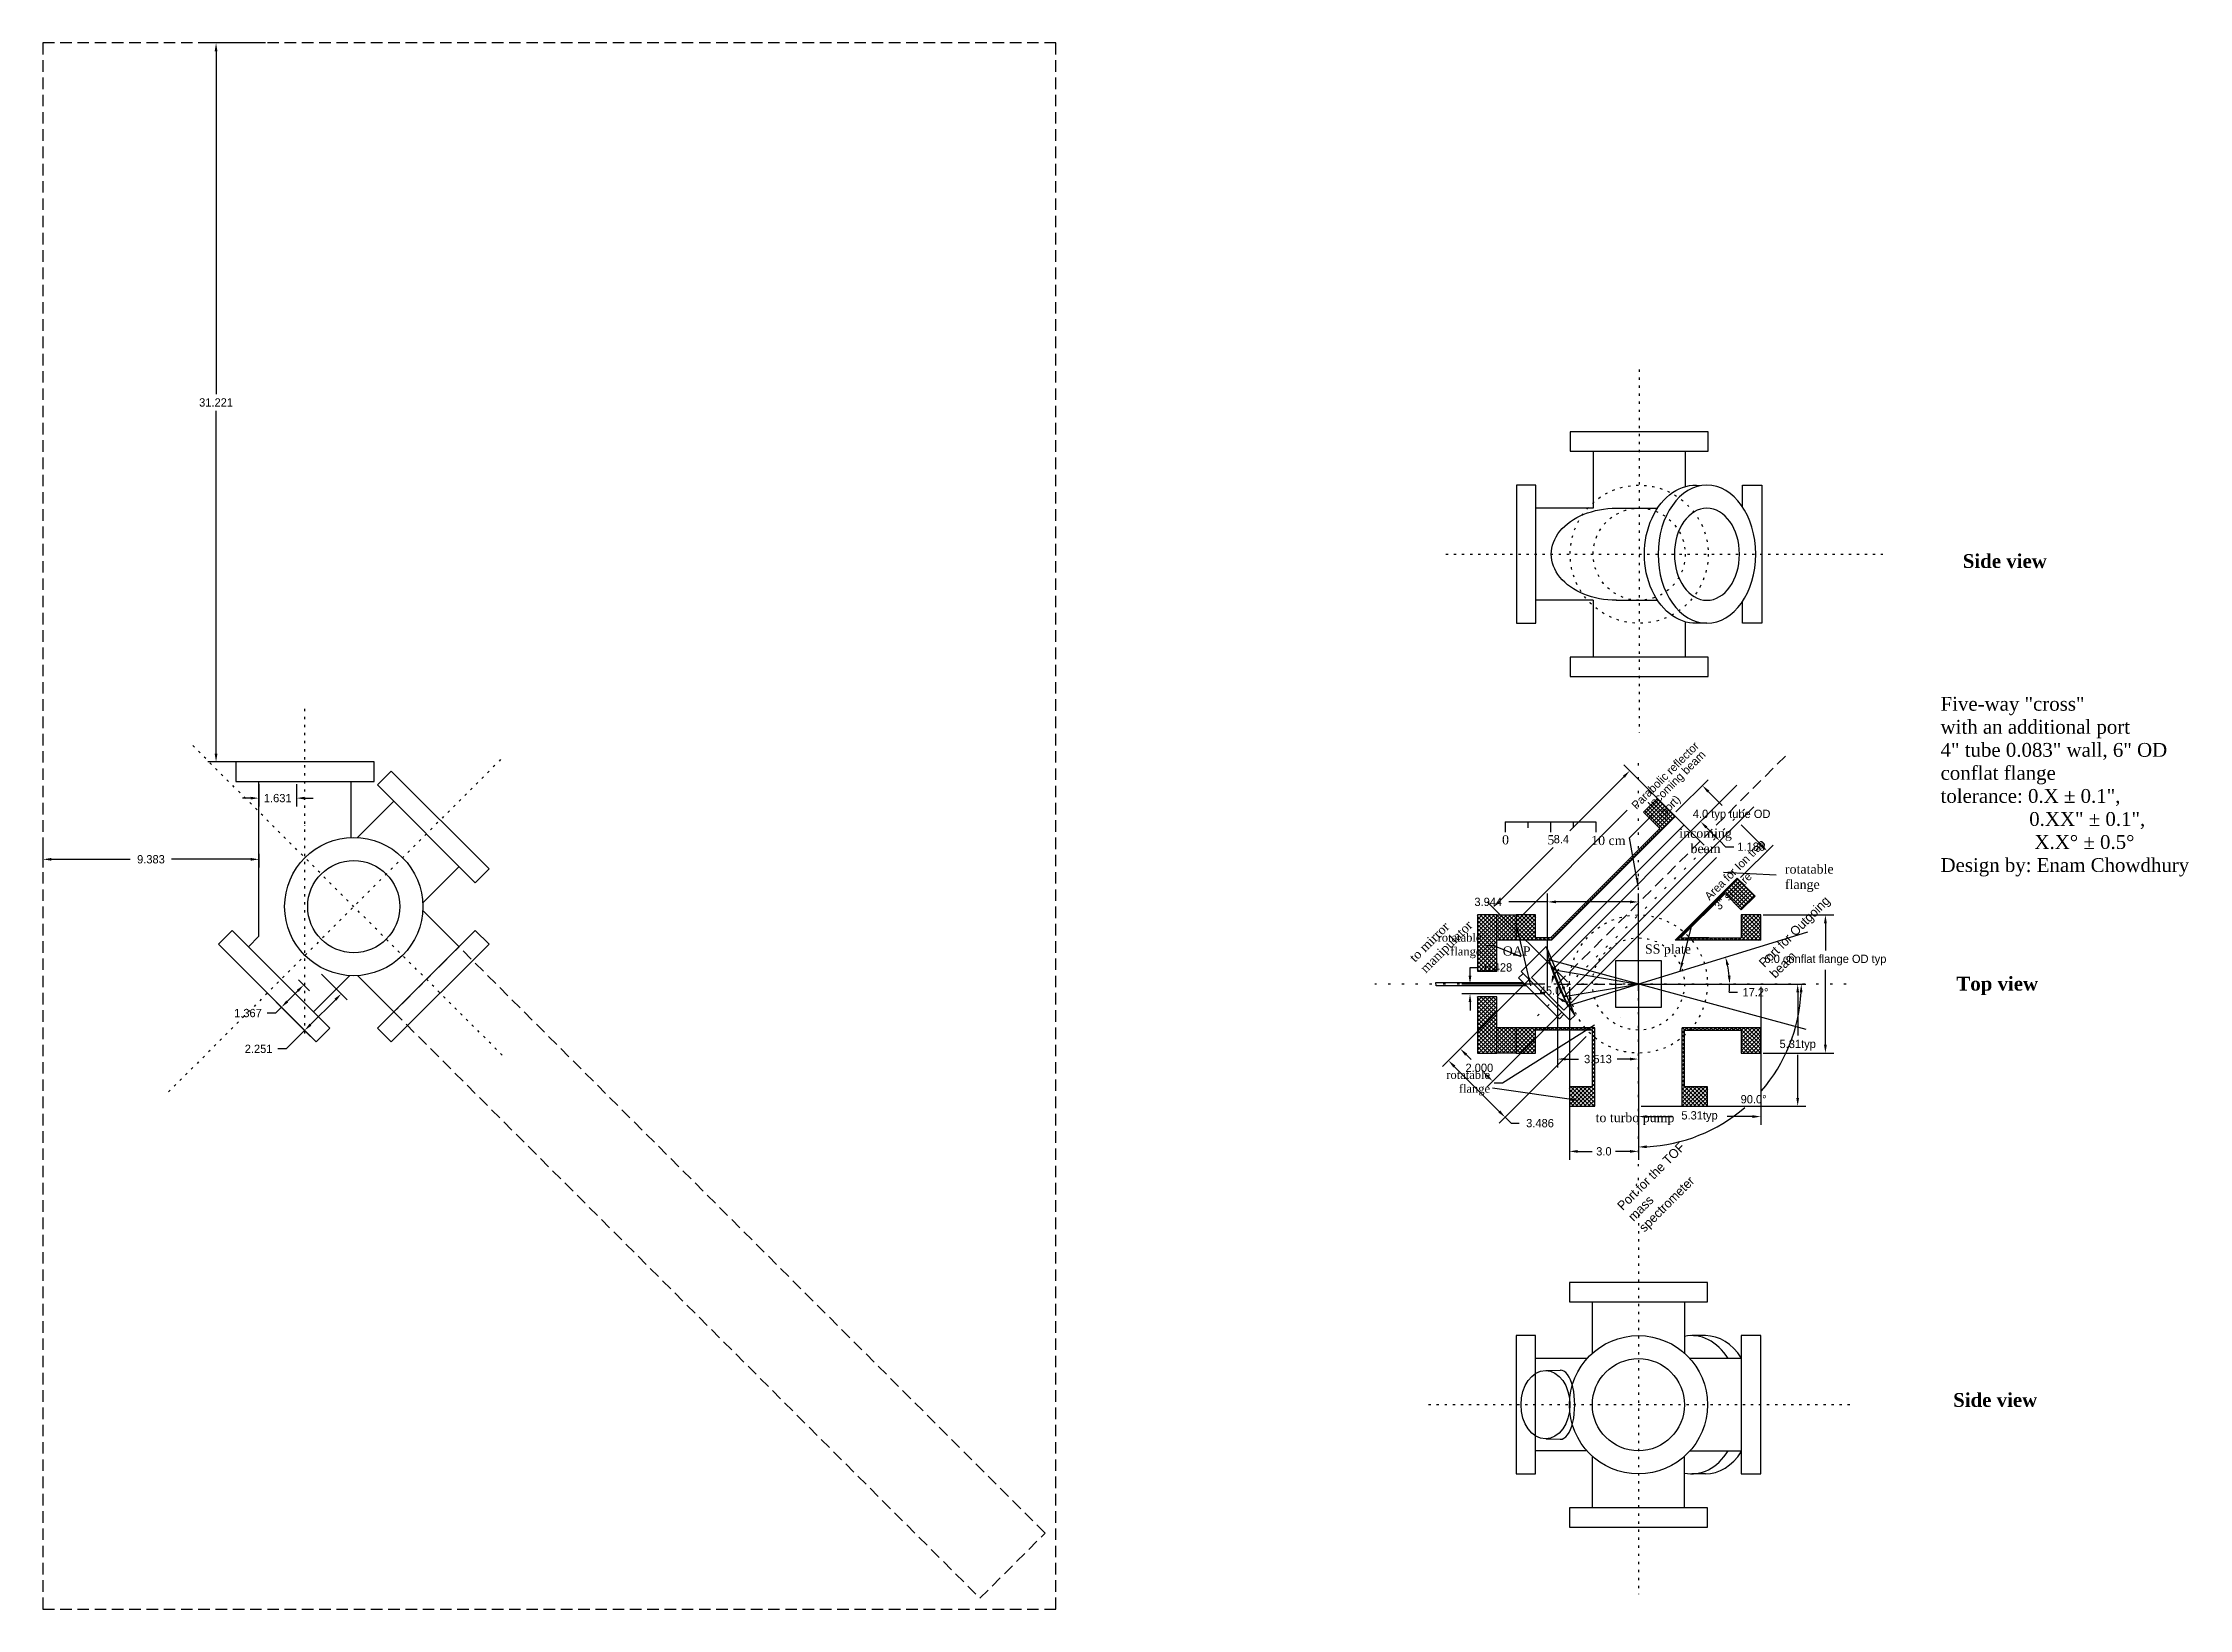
# Model space of a CAD drawing. Extents: x -60 to 33.2, y -11 to 57.
import ezdxf

# ---------------------------------------------------------------- set-up
doc = ezdxf.new("R2010")
doc.units = 0
doc.header["$LTSCALE"] = 2
doc.header["$MEASUREMENT"] = 0
for name, pattern in [('DOT', [0.25, 0, -0.25]), ('DOT2', [0.125, 0, -0.125]), ('HIDDEN', [0.375, 0.25, -0.125])]:
    doc.linetypes.add(name, pattern=pattern)
doc.layers.get('0').update_dxf_attribs({"linetype": 'CONTINUOUS'})
doc.layers.get('DEFPOINTS').update_dxf_attribs({"linetype": 'CONTINUOUS'})
for name, color, linetype in [('3INCH', 92, 'CONTINUOUS'), ('CHAMBER', 5, 'HIDDEN'), ('DIM_CHAMBER', 136, 'CONTINUOUS'), ('DIM_INTERIOR', 6, 'CONTINUOUS'), ('LEGEND', 240, 'CONTINUOUS')]:
    doc.layers.add(name, color=color, linetype=linetype)
doc.dimstyles.new('STANDARD_WS', dxfattribs={"dimscale": 2, "dimtxt": 0.18, "dimasz": 0.18, "dimexe": 0.18, "dimexo": 0.0625, "dimgap": 0.09, "dimtad": 0, "dimtih": 1, "dimtoh": 1, "dimdec": 3, "dimzin": 0, "dimtxsty": 'STANDARD', "dimcen": 0.09, "dimazin": 3, "dimtfac": 1, "dimtdec": 3, "dimtofl": 0, "dimtmove": 0, "dimatfit": 3, "dimtolj": 1, "dimtzin": 0})

# ---------------------------------------------------------------- blocks, each defined once
blk = doc.blocks.new('*D0')
at = {"color": 0, "linetype": 'BYBLOCK'}
for p, q in [((4.564, 16.329), (1.308, 13.074)), ((5.978, 14.915), (2.723, 11.659)), ((1.818, 13.074), (2.033, 12.858)), ((2.723, 12.169), (2.595, 12.296))]:
    blk.add_line(p, q, dxfattribs=at)
for points in [[(1.86, 13.116), (1.775, 13.031), (1.563, 13.328)], [(2.765, 12.211), (2.68, 12.126), (2.977, 11.914)]]:
    blk.add_solid(points, dxfattribs=at)
at = {"layer": 'DEFPOINTS', "color": 0, "linetype": 'BYBLOCK'}
for p in [(4.653, 16.418), (6.067, 15.003), (2.977, 11.914)]:
    blk.add_point(p, dxfattribs=at)
at = {"color": 0, "linetype": 'BYBLOCK', "insert": (2.393, 12.498), "char_height": 0.36, "attachment_point": 5}
blk.add_mtext('\\A1;2.000', dxfattribs=at)
blk = doc.blocks.new('*D1')
at = {"color": 0, "linetype": 'BYBLOCK'}
for p, q in [((4.564, 16.329), (0.796, 12.561)), ((7.029, 13.865), (3.26, 10.096)), ((1.305, 12.561), (3.26, 10.605)), ((3.515, 10.351), (3.769, 10.096)), ((3.769, 10.096), (4.129, 10.096))]:
    blk.add_line(p, q, dxfattribs=at)
for points in [[(1.347, 12.603), (1.262, 12.518), (1.05, 12.815)], [(3.303, 10.648), (3.218, 10.563), (3.515, 10.351)]]:
    blk.add_solid(points, dxfattribs=at)
at = {"layer": 'DEFPOINTS', "color": 0, "linetype": 'BYBLOCK'}
for p in [(4.653, 16.418), (7.117, 13.953), (3.515, 10.351)]:
    blk.add_point(p, dxfattribs=at)
at = {"color": 0, "linetype": 'BYBLOCK', "insert": (5.029, 10.096), "char_height": 0.36, "attachment_point": 5}
blk.add_mtext('\\A1;3.486', dxfattribs=at)
blk = doc.blocks.new('*D2')
at = {"color": 0, "linetype": 'BYBLOCK'}
for p, q in [((5.788, 16.014), (5.788, 12.52)), ((9.301, 16.014), (9.3, 12.52)), ((6.148, 12.88), (6.704, 12.88)), ((8.94, 12.88), (8.384, 12.88))]:
    blk.add_line(p, q, dxfattribs=at)
for points in [[(6.148, 12.94), (6.148, 12.82), (5.788, 12.88)], [(8.94, 12.94), (8.94, 12.82), (9.3, 12.88)]]:
    blk.add_solid(points, dxfattribs=at)
at = {"layer": 'DEFPOINTS', "color": 0, "linetype": 'BYBLOCK'}
for p in [(5.788, 16.139), (9.301, 16.139), (5.788, 12.88)]:
    blk.add_point(p, dxfattribs=at)
at = {"color": 0, "linetype": 'BYBLOCK', "insert": (7.544, 12.88), "char_height": 0.36, "attachment_point": 5}
blk.add_mtext('\\A1;3.513', dxfattribs=at)
blk = doc.blocks.new('*D5')
at = {"color": 0, "linetype": 'BYBLOCK'}
for p, q in [((14.727, 19.139), (17.785, 19.139)), ((17.425, 18.779), (17.425, 17.599)), ((17.425, 13.499), (17.425, 16.759)), ((14.727, 13.139), (17.785, 13.139))]:
    blk.add_line(p, q, dxfattribs=at)
for points in [[(17.365, 18.779), (17.485, 18.779), (17.425, 19.139)], [(17.365, 13.499), (17.485, 13.499), (17.425, 13.139)]]:
    blk.add_solid(points, dxfattribs=at)
at = {"layer": 'DEFPOINTS', "color": 0, "linetype": 'BYBLOCK'}
for p in [(14.602, 19.139), (14.602, 13.139), (17.425, 13.139)]:
    blk.add_point(p, dxfattribs=at)
at = {"color": 0, "linetype": 'BYBLOCK', "insert": (17.425, 17.179), "char_height": 0.36, "attachment_point": 5}
blk.add_mtext('\\A1;6.0 conflat flange OD typ', dxfattribs=at)
blk = doc.blocks.new('*D6')
at = {"color": 0, "linetype": 'BYBLOCK'}
for p, q in [((10.926, 23.608), (12.337, 25.008)), ((12.335, 24.499), (12.935, 23.894)), ((14.645, 22.169), (13.768, 23.054)), ((13.742, 20.767), (15.154, 22.167))]:
    blk.add_line(p, q, dxfattribs=at)
for points in [[(12.378, 24.541), (12.293, 24.456), (12.082, 24.754)], [(14.687, 22.211), (14.602, 22.127), (14.898, 21.914)]]:
    blk.add_solid(points, dxfattribs=at)
at = {"layer": 'DEFPOINTS', "color": 0, "linetype": 'BYBLOCK'}
for p in [(12.082, 24.754), (10.837, 23.52), (13.653, 20.679)]:
    blk.add_point(p, dxfattribs=at)
at = {"color": 0, "linetype": 'BYBLOCK', "insert": (13.351, 23.474), "char_height": 0.36, "attachment_point": 5}
blk.add_mtext('\\A1;4.0 typ tube OD', dxfattribs=at)
blk = doc.blocks.new('*D7')
at = {"color": 0, "linetype": 'BYBLOCK'}
for start, end in [(126.84891, 153.42445), (251.57553, 278.15107)]:
    blk.add_arc((6.309, 16.139), 0.783, start, end, dxfattribs=at)
for points in [[(5.667, 16.475), (5.55, 16.503), (5.526, 16.139)], [(6.03, 15.345), (6.093, 15.447), (5.755, 15.585)]]:
    blk.add_solid(points, dxfattribs=at)
at = {"layer": 'DEFPOINTS', "color": 0, "linetype": 'BYBLOCK'}
for p in [(14.707, 24.537), (-2.14, 16.139), (18.327, 16.139), (5.631, 15.747), (3.911, 13.74)]:
    blk.add_point(p, dxfattribs=at)
at = {"color": 0, "linetype": 'BYBLOCK', "insert": (5.58, 15.852), "char_height": 0.36, "attachment_point": 5}
blk.add_mtext('\\A1;45.0°', dxfattribs=at)
blk = doc.blocks.new('*D8')
at = {"color": 0, "linetype": 'BYBLOCK'}
for p, q in [((6.303, 16.008), (6.303, 8.512)), ((9.303, 16.014), (9.303, 8.512)), ((6.663, 8.872), (7.293, 8.872)), ((8.943, 8.872), (8.313, 8.872))]:
    blk.add_line(p, q, dxfattribs=at)
for points in [[(6.663, 8.932), (6.663, 8.812), (6.303, 8.872)], [(8.943, 8.932), (8.943, 8.812), (9.303, 8.872)]]:
    blk.add_solid(points, dxfattribs=at)
at = {"layer": 'DEFPOINTS', "color": 0, "linetype": 'BYBLOCK'}
for p in [(6.303, 16.133), (9.303, 16.139), (6.303, 8.872)]:
    blk.add_point(p, dxfattribs=at)
at = {"color": 0, "linetype": 'BYBLOCK', "insert": (7.803, 8.872), "char_height": 0.36, "attachment_point": 5}
blk.add_mtext('\\A1;3.0', dxfattribs=at)
blk = doc.blocks.new('*D9')
at = {"color": 0, "linetype": 'BYBLOCK'}
for p, q in [((9.301, 16.014), (9.301, 10.023)), ((14.613, 16.014), (14.613, 10.023)), ((9.661, 10.383), (10.757, 10.383)), ((14.253, 10.383), (13.157, 10.383))]:
    blk.add_line(p, q, dxfattribs=at)
for points in [[(9.661, 10.443), (9.661, 10.323), (9.301, 10.383)], [(14.253, 10.443), (14.253, 10.323), (14.613, 10.383)]]:
    blk.add_solid(points, dxfattribs=at)
at = {"layer": 'DEFPOINTS', "color": 0, "linetype": 'BYBLOCK'}
for p in [(9.301, 16.139), (14.613, 16.139), (14.613, 10.383)]:
    blk.add_point(p, dxfattribs=at)
at = {"color": 0, "linetype": 'BYBLOCK', "insert": (11.957, 10.383), "char_height": 0.36, "attachment_point": 5}
blk.add_mtext('\\A1;5.31typ', dxfattribs=at)
blk = doc.blocks.new('*D10')
at = {"color": 0, "linetype": 'BYBLOCK'}
for p, q in [((9.426, 16.139), (16.581, 16.139)), ((16.221, 15.779), (16.221, 13.904)), ((16.221, 11.189), (16.221, 13.064)), ((9.428, 10.829), (16.581, 10.829))]:
    blk.add_line(p, q, dxfattribs=at)
for points in [[(16.161, 15.779), (16.281, 15.779), (16.221, 16.139)], [(16.161, 11.189), (16.281, 11.189), (16.221, 10.829)]]:
    blk.add_solid(points, dxfattribs=at)
at = {"layer": 'DEFPOINTS', "color": 0, "linetype": 'BYBLOCK'}
for p in [(9.301, 16.139), (9.303, 10.829), (16.221, 10.829)]:
    blk.add_point(p, dxfattribs=at)
at = {"color": 0, "linetype": 'BYBLOCK', "insert": (16.221, 13.484), "char_height": 0.36, "attachment_point": 5}
blk.add_mtext('\\A1;5.31typ', dxfattribs=at)
blk = doc.blocks.new('*D11')
at = {"color": 0, "linetype": 'BYBLOCK'}
for p, q in [((12.157, 22.164), (8.671, 25.65)), ((8.671, 25.141), (6.317, 22.788)), ((3.243, 19.714), (5.597, 22.068)), ((6.221, 16.227), (2.734, 19.714))]:
    blk.add_line(p, q, dxfattribs=at)
for points in [[(8.628, 25.184), (8.713, 25.099), (8.925, 25.396)], [(3.201, 19.757), (3.286, 19.672), (2.989, 19.46)]]:
    blk.add_solid(points, dxfattribs=at)
at = {"layer": 'DEFPOINTS', "color": 0, "linetype": 'BYBLOCK'}
for p in [(12.246, 22.075), (2.989, 19.46), (6.309, 16.139)]:
    blk.add_point(p, dxfattribs=at)
at = {"color": 0, "linetype": 'BYBLOCK', "insert": (5.957, 22.428), "char_height": 0.36, "attachment_point": 5}
blk.add_mtext('\\A1;8.4', dxfattribs=at)
blk = doc.blocks.new('*D12')
at = {"color": 0, "linetype": 'BYBLOCK'}
for p, q in [((11.96, 23.145), (12.258, 23.443)), ((12.258, 22.934), (12.583, 22.609)), ((12.794, 22.311), (13.092, 22.609)), ((12.838, 22.354), (13.092, 22.1)), ((13.092, 22.1), (13.452, 22.1))]:
    blk.add_line(p, q, dxfattribs=at)
for points in [[(12.301, 22.977), (12.216, 22.892), (12.004, 23.189)], [(12.626, 22.651), (12.541, 22.567), (12.838, 22.354)]]:
    blk.add_solid(points, dxfattribs=at)
at = {"layer": 'DEFPOINTS', "color": 0, "linetype": 'BYBLOCK'}
for p in [(11.872, 23.057), (12.706, 22.223), (12.838, 22.354)]:
    blk.add_point(p, dxfattribs=at)
at = {"color": 0, "linetype": 'BYBLOCK', "insert": (14.202, 22.1), "char_height": 0.36, "attachment_point": 5}
blk.add_mtext('\\A1;1.180', dxfattribs=at)
blk = doc.blocks.new('*D13')
at = {"color": 0, "linetype": 'BYBLOCK'}
for p, q in [((5.36, 19.704), (3.681, 19.704)), ((5.36, 15.836), (5.36, 20.064)), ((8.943, 19.704), (5.72, 19.704)), ((9.303, 15.836), (9.303, 20.064))]:
    blk.add_line(p, q, dxfattribs=at)
for points in [[(5.72, 19.764), (5.72, 19.644), (5.36, 19.704)], [(8.943, 19.764), (8.943, 19.644), (9.303, 19.704)]]:
    blk.add_solid(points, dxfattribs=at)
at = {"layer": 'DEFPOINTS', "color": 0, "linetype": 'BYBLOCK'}
for p in [(9.303, 19.704), (5.36, 15.711), (9.303, 15.711)]:
    blk.add_point(p, dxfattribs=at)
at = {"color": 0, "linetype": 'BYBLOCK', "insert": (2.781, 19.704), "char_height": 0.36, "attachment_point": 5}
blk.add_mtext('\\A1;3.944', dxfattribs=at)
blk = doc.blocks.new('*D14')
at = {"color": 0, "linetype": 'BYBLOCK'}
for p, q in [((1.988, 16.499), (1.988, 16.859)), ((1.988, 16.859), (2.348, 16.859)), ((5.235, 16.139), (1.628, 16.139)), ((5.235, 15.711), (1.628, 15.711)), ((1.988, 15.351), (1.988, 14.991))]:
    blk.add_line(p, q, dxfattribs=at)
for points in [[(1.928, 16.499), (2.048, 16.499), (1.988, 16.139)], [(1.928, 15.351), (2.048, 15.351), (1.988, 15.711)]]:
    blk.add_solid(points, dxfattribs=at)
at = {"layer": 'DEFPOINTS', "color": 0, "linetype": 'BYBLOCK'}
for p in [(1.988, 16.139), (5.36, 16.139), (5.36, 15.711)]:
    blk.add_point(p, dxfattribs=at)
at = {"color": 0, "linetype": 'BYBLOCK', "insert": (3.218, 16.859), "char_height": 0.36, "attachment_point": 5}
blk.add_mtext('\\A1;0.428', dxfattribs=at)
blk = doc.blocks.new('*D15')
at = {"color": 0, "linetype": 'BYBLOCK'}
for start, end in [(318.98703, 357.08462), (272.91534, 310.71319)]:
    blk.add_arc((9.303, 16.139), 7.076, start, end, dxfattribs=at)
for points in [[(16.31, 15.78), (16.43, 15.777), (16.379, 16.139)], [(9.664, 9.012), (9.661, 9.132), (9.303, 9.063)]]:
    blk.add_solid(points, dxfattribs=at)
at = {"layer": 'DEFPOINTS', "color": 0, "linetype": 'BYBLOCK'}
for p in [(9.303, 26.165), (-2.14, 16.139), (18.327, 16.139), (12.841, 10.011), (9.303, 7.024)]:
    blk.add_point(p, dxfattribs=at)
at = {"color": 0, "linetype": 'BYBLOCK', "insert": (14.306, 11.135), "char_height": 0.36, "attachment_point": 5}
blk.add_mtext('\\A1;90.0°', dxfattribs=at)
blk = doc.blocks.new('*D16')
at = {"color": 0, "linetype": 'BYBLOCK'}
for p, q in [((-27.7, 13.209), (-26.589, 12.098)), ((-29.291, 11.618), (-28.18, 10.506)), ((-27.098, 12.098), (-28.18, 11.015)), ((-28.435, 10.761), (-29.234, 9.962)), ((-29.234, 9.962), (-29.594, 9.962))]:
    blk.add_line(p, q, dxfattribs=at)
for points in [[(-27.14, 12.14), (-27.055, 12.055), (-26.843, 12.352)], [(-28.222, 11.058), (-28.138, 10.973), (-28.435, 10.761)]]:
    blk.add_solid(points, dxfattribs=at)
at = {"layer": 'DEFPOINTS', "color": 0, "linetype": 'BYBLOCK'}
for p in [(-27.788, 13.298), (-29.38, 11.706), (-28.435, 10.761)]:
    blk.add_point(p, dxfattribs=at)
at = {"color": 0, "linetype": 'BYBLOCK', "insert": (-30.434, 9.962), "char_height": 0.36, "attachment_point": 5}
blk.add_mtext('\\A1;2.251', dxfattribs=at)
blk = doc.blocks.new('*D17')
at = {"color": 0, "linetype": 'BYBLOCK'}
for p, q in [((-30.42, 21.452), (-30.42, 20.488)), ((-28.788, 21.452), (-28.788, 20.488)), ((-30.78, 20.848), (-31.14, 20.848)), ((-28.428, 20.848), (-28.068, 20.848))]:
    blk.add_line(p, q, dxfattribs=at)
for points in [[(-30.78, 20.908), (-30.78, 20.788), (-30.42, 20.848)], [(-28.428, 20.908), (-28.428, 20.788), (-28.788, 20.848)]]:
    blk.add_solid(points, dxfattribs=at)
at = {"layer": 'DEFPOINTS', "color": 0, "linetype": 'BYBLOCK'}
for p in [(-30.42, 21.577), (-28.788, 21.577), (-28.788, 20.848)]:
    blk.add_point(p, dxfattribs=at)
at = {"color": 0, "linetype": 'BYBLOCK', "insert": (-29.604, 20.848), "char_height": 0.36, "attachment_point": 5}
blk.add_mtext('\\A1;1.631', dxfattribs=at)
blk = doc.blocks.new('*D18')
at = {"color": 0, "linetype": 'BYBLOCK'}
for p, q in [((-28.731, 12.481), (-29.188, 12.024)), ((-28.7, 12.959), (-28.222, 12.481)), ((-29.697, 11.515), (-30.057, 11.515)), ((-29.443, 11.769), (-29.697, 11.515)), ((-29.666, 11.993), (-29.188, 11.515))]:
    blk.add_line(p, q, dxfattribs=at)
for points in [[(-28.773, 12.524), (-28.689, 12.439), (-28.476, 12.736)], [(-29.231, 12.066), (-29.146, 11.981), (-29.443, 11.769)]]:
    blk.add_solid(points, dxfattribs=at)
at = {"layer": 'DEFPOINTS', "color": 0, "linetype": 'BYBLOCK'}
for p in [(-28.788, 13.048), (-29.755, 12.081), (-29.443, 11.769)]:
    blk.add_point(p, dxfattribs=at)
at = {"color": 0, "linetype": 'BYBLOCK', "insert": (-30.897, 11.515), "char_height": 0.36, "attachment_point": 5}
blk.add_mtext('\\A1;1.367', dxfattribs=at)
blk = doc.blocks.new('*D19')
at = {"color": 0, "linetype": 'BYBLOCK'}
for p, q in [((-50.336, 57), (-52.839, 57)), ((-52.479, 56.64), (-52.479, 41.749)), ((-52.479, 26.139), (-52.479, 41.029)), ((-48.742, 25.779), (-52.839, 25.779))]:
    blk.add_line(p, q, dxfattribs=at)
for points in [[(-52.539, 56.64), (-52.419, 56.64), (-52.479, 57)], [(-52.539, 26.139), (-52.419, 26.139), (-52.479, 25.779)]]:
    blk.add_solid(points, dxfattribs=at)
at = {"layer": 'DEFPOINTS', "color": 0, "linetype": 'BYBLOCK'}
for p in [(-52.479, 57), (-50.211, 57), (-48.617, 25.779)]:
    blk.add_point(p, dxfattribs=at)
at = {"color": 0, "linetype": 'BYBLOCK', "insert": (-52.479, 41.389), "char_height": 0.36, "attachment_point": 5}
blk.add_mtext('\\A1;31.221', dxfattribs=at)
blk = doc.blocks.new('*D20')
at = {"color": 0, "linetype": 'BYBLOCK'}
for p, q in [((-60, 22.387), (-60, 21.193)), ((-59.64, 21.553), (-56.208, 21.553)), ((-50.977, 21.553), (-54.408, 21.553)), ((-50.617, 21.792), (-50.617, 21.193))]:
    blk.add_line(p, q, dxfattribs=at)
for points in [[(-59.64, 21.613), (-59.64, 21.493), (-60, 21.553)], [(-50.977, 21.613), (-50.977, 21.493), (-50.617, 21.553)]]:
    blk.add_solid(points, dxfattribs=at)
at = {"layer": 'DEFPOINTS', "color": 0, "linetype": 'BYBLOCK'}
for p in [(-60, 22.512), (-60, 21.553), (-50.617, 21.917)]:
    blk.add_point(p, dxfattribs=at)
at = {"color": 0, "linetype": 'BYBLOCK', "insert": (-55.308, 21.553), "char_height": 0.36, "attachment_point": 5}
blk.add_mtext('\\A1;9.383', dxfattribs=at)
blk = doc.blocks.new('*D21')
at = {"color": 0, "linetype": 'BYBLOCK'}
blk.add_line((13.246, 15.779), (13.606, 15.779), dxfattribs=at)
for start, end in [(5.20914, 11.94155), (354.79082, 359.99998)]:
    blk.add_arc((9.302, 16.139), 3.961, start, end, dxfattribs=at)
for points in [[(13.119, 16.943), (13.235, 16.973), (13.087, 17.307)], [(13.306, 16.501), (13.186, 16.496), (13.263, 16.139)]]:
    blk.add_solid(points, dxfattribs=at)
at = {"layer": 'DEFPOINTS', "color": 0, "linetype": 'BYBLOCK'}
for p in [(17.811, 18.765), (13.184, 16.924), (-2.14, 16.139), (18.327, 16.139), (6.265, 15.201)]:
    blk.add_point(p, dxfattribs=at)
at = {"color": 0, "linetype": 'BYBLOCK', "insert": (14.386, 15.779), "char_height": 0.36, "attachment_point": 5}
blk.add_mtext('\\A1;17.2°', dxfattribs=at)

msp = doc.modelspace()

# ---------------------------------------------------------------- hatches: boundary and pattern name
at = {"layer": '3INCH'}
h = msp.add_hatch(dxfattribs=at)
h.set_pattern_fill('ANSI37', color=1, style=0)
h.paths.add_polyline_path([(2.3128, 16.7011), (3.1528, 16.7011), (3.1528, 19.1386), (2.3128, 19.1386)])
h.paths.add_polyline_path([(3.9928, 19.1386), (3.1528, 19.1386), (3.1528, 18.0386), (3.9928, 18.0386)])
h.paths.add_polyline_path([(3.9928, 18.0386), (5.5223, 18.0386), (9.3028, 21.8191), (9.3028, 21.9606), (5.4809, 18.1386), (4.8328, 18.1386), (4.8328, 19.1386), (3.9928, 19.1386)])
h.paths.add_polyline_path([(10.2377, 22.8955), (9.3028, 21.9606), (9.3028, 21.8191), (10.9024, 23.4187), (10.1242, 24.197), (9.5302, 23.603)])
h.paths.add_polyline_path([(13.589, 20.7321), (11.2649, 18.4081, -0.0083469), (11.3396, 18.3413), (13.0657, 20.0675), (13.7728, 19.3603), (14.3668, 19.9543)])
h.paths.add_polyline_path([(13.7728, 18.1386), (11.5389, 18.1386, -0.0109674), (11.6245, 18.0386), (14.6128, 18.0386), (14.6128, 19.1386), (13.7728, 19.1386)])
h.paths.add_polyline_path([(11.6245, 18.0386, 0.0109674), (11.5389, 18.1386), (11.1369, 18.1386), (11.3396, 18.3413, 0.0083469), (11.2649, 18.4081), (10.8955, 18.0386)])
h.paths.add_polyline_path([(14.6128, 14.2386), (11.6245, 14.2386, -0.0109691), (11.5389, 14.1386), (13.7728, 14.1386), (13.7728, 13.1386), (14.6128, 13.1386)])
h.paths.add_polyline_path([(12.3028, 10.8286), (12.3028, 11.6686), (11.3028, 11.6686), (11.3028, 13.9026, -0.0109692), (11.2028, 13.817), (11.2028, 10.8286)])
h.paths.add_polyline_path([(11.2028, 14.2386), (11.2028, 13.817, 0.0109692), (11.3028, 13.9026), (11.3028, 14.1386), (11.5389, 14.1386, 0.0109691), (11.6245, 14.2386)])
h.paths.add_polyline_path([(7.4028, 14.2386), (6.9812, 14.2386, 0.0109687), (7.0668, 14.1386), (7.3028, 14.1386), (7.3028, 13.9026, 0.0109689), (7.4028, 13.817)])
h.paths.add_polyline_path([(7.4028, 13.817, -0.0109689), (7.3028, 13.9026), (7.3028, 11.6686), (6.3028, 11.6686), (6.3028, 10.8286), (7.4028, 10.8286)])
h.paths.add_polyline_path([(3.9928, 13.1386), (4.8328, 13.1386), (4.8328, 14.1386), (7.0668, 14.1386, -0.0109687), (6.9812, 14.2386), (3.9928, 14.2386)])
h.paths.add_polyline_path([(3.1528, 13.1386), (3.9928, 13.1386), (3.9928, 14.2386), (3.1528, 14.2386)])
h.paths.add_polyline_path([(3.1528, 14.2386), (3.1528, 15.5761), (2.3128, 15.5761), (2.3128, 13.1386), (3.1528, 13.1386)])

# ---------------------------------------------------------------- linework, layer by layer
at = {"linetype": 'DOT'}
for p, q in [((9.3028, 7.0236), (9.3028, 26.1651)), ((4.9244, 14.7542), (14.0474, 23.8771)), ((18.327, 16.1386), (-2.1402, 16.1386))]:
    msp.add_line(p, q, dxfattribs=at)
at = {"linetype": 'HIDDEN'}
for p, q in [((15.6876, 26.0386), (5.7881, 16.1391)), ((5.8471, 16.1391), (15.8596, 16.1391))]:
    msp.add_line(p, q, dxfattribs=at)
for p, q in [((13.5815, 24.7668), (5.5858, 16.7711)), ((14.3103, 23.8269), (6.0739, 15.5905)), ((5.5858, 16.7711), (9.3031, 16.1391)), ((6.0739, 15.5905), (9.3031, 16.1391)), ((9.3031, 16.1391), (9.3031, 9.2605)), ((8.5106, 14.681), (8.5106, 14.681))]:
    msp.add_line(p, q)
msp.add_lwpolyline([(4.6525, 16.4177), (5.4162, 17.1813), (6.2435, 15.1802), (6.0667, 15.0034)], close=True)
msp.add_arc((15.74, 20.2779), 10.7782, 196.696328, 208.226772)
at = {"layer": '3INCH', "color": 1}
for p, q in [((3.5163, 23.1753), (7.4533, 23.1753)), ((3.5163, 23.1753), (3.5163, 22.7391)), ((4.5013, 23.1753), (4.5013, 22.926)), ((5.4848, 23.1753), (5.4848, 22.7391)), ((6.4693, 23.1753), (6.4693, 22.926)), ((7.4533, 23.1753), (7.4533, 22.7391)), ((5.2938, -0.6433), (5.9161, -0.628)), ((5.2938, -3.6127), (5.9161, -3.628))]:
    msp.add_line(p, q, dxfattribs=at)
at = {"layer": '3INCH', "color": 0}
for p, q in [((11.278, 23.0431), (5.4255, 17.1907)), ((12.6922, 21.6289), (6.2646, 15.2014)), ((4.2049, 16.6835), (5.2938, 17.7725)), ((5.2938, 17.7725), (6.5383, 14.7743)), ((6.2646, 15.2014), (16.6563, 18.4083)), ((16.593, 14.162), (5.4255, 17.1907)), ((6.3262, 14.5622), (4.2049, 16.6835)), ((6.3262, 14.5622), (6.5383, 14.7743))]:
    msp.add_line(p, q, dxfattribs=at)
at = {"layer": '3INCH', "color": 5}
for p, q in [((5.5223, 18.0386), (3.1528, 18.0386)), ((14.6128, 18.0386), (10.8955, 18.0386)), ((3.1528, 16.7011), (2.3128, 16.7011)), ((3.1528, 15.5761), (2.3128, 15.5761)), ((7.4028, 14.2386), (3.1528, 14.2386)), ((7.4028, 10.8286), (7.4028, 14.2386)), ((14.6128, 14.2386), (11.2028, 14.2386)), ((11.2028, 10.8286), (11.2028, 14.2386))]:
    msp.add_line(p, q, dxfattribs=at)
msp.add_lwpolyline([(3.1528, 19.1386), (2.3128, 19.1386), (2.3128, 16.7011), (3.1528, 16.7011)], close=True, dxfattribs=at)
at = {"layer": '3INCH'}
msp.add_lwpolyline([(8.3033, 15.1392), (10.3033, 15.1392), (10.3033, 17.1392), (8.3033, 17.1392)], close=True, dxfattribs=at)
at = {"layer": '3INCH', "color": 1}
msp.add_lwpolyline([(4.4405, 16.0631), (0.5233, 16.0631), (0.5077, 16.199), (4.3046, 16.199)], dxfattribs=at)
msp.add_lwpolyline([(4.1009, 16.4027), (4.2933, 16.5951), (6.0618, 14.8266), (5.8694, 14.6342)], close=True, dxfattribs=at)
at = {"layer": '3INCH', "color": 0}
msp.add_arc((12.9846, 19.2075), 7.8235, 190.569346, 214.516776, dxfattribs=at)
at = {"layer": '3INCH', "color": 1}
msp.add_ellipse((5.2655, -2.128), major_axis=(0, -1.4852), ratio=0.7141511, dxfattribs=at)
msp.add_ellipse((5.9161, -2.128), major_axis=(0, -1.5), ratio=0.414836, start_param=6.262754, end_param=9.4452093, dxfattribs=at)
at = {"layer": 'CHAMBER', "linetype": 'DOT2'}
for p, q in [((9.3349, 42.8257), (9.3349, 27.0598)), ((0.9389, 34.8006), (19.9169, 34.8006)), ((-48.617, 13.9915), (-48.617, 28.3268)), ((-40.0547, 13.0547), (-53.5898, 26.5898)), ((-40.1189, 25.8811), (-54.5914, 11.4086)), ((9.3028, 6.104), (9.3028, -10.36)), ((18.4868, -2.128), (0.1188, -2.128))]:
    msp.add_line(p, q, dxfattribs=at)
at = {"layer": 'CHAMBER', "linetype": 'CONTINUOUS'}
for p, q in [((7.3349, 39.2706), (7.3349, 36.8006)), ((11.3349, 39.2706), (11.3349, 37.7174)), ((7.3349, 36.8006), (4.8449, 36.8006)), ((8.3349, 36.8006), (10.1399, 36.8006)), ((7.3349, 32.8006), (4.8449, 32.8006)), ((7.3349, 32.8006), (7.3349, 30.3306)), ((8.3349, 32.8006), (10.1399, 32.8006)), ((11.3349, 31.8837), (11.3349, 30.3306)), ((12.2773, 31.8104), (11.7953, 31.8104)), ((-50.6167, 18.2117), (-50.6167, 24.9389)), ((-46.6173, 22.4977), (-46.6173, 24.9389)), ((-46.3331, 22.4954), (-44.7534, 24.075)), ((5.5223, 18.0386), (10.9024, 23.4187)), ((-48.6256, 23.0123), (-48.617, 23.0209)), ((-45.7535, 23.075), (-46.3331, 22.4954)), ((5.4809, 18.1386), (10.2377, 22.8955)), ((-43.5046, 19.6669), (-41.925, 21.2466)), ((10.8955, 18.0386), (13.589, 20.7321)), ((11.1369, 18.1386), (13.0657, 20.0675)), ((-41.925, 17.7534), (-43.5046, 19.3331)), ((-50.6167, 18.2117), (-51.075, 17.7534)), ((5.4809, 18.1386), (4.8328, 18.1386)), ((11.1369, 18.1386), (13.7728, 18.1386)), ((12.3586, 18.1386), (11.5389, 18.1386)), ((-46.6669, 16.5046), (-48.2466, 14.925)), ((-44.7534, 14.925), (-46.3331, 16.5046)), ((7.3028, 14.1386), (4.8328, 14.1386)), ((7.3028, 11.6686), (7.3028, 14.1386)), ((11.3028, 11.6686), (11.3028, 14.1386)), ((11.3028, 14.1386), (13.7728, 14.1386)), ((7.3028, 0.1081), (7.3028, 2.342)), ((11.3028, 2.342), (11.3028, 0.1081)), ((12.2165, 0.872), (11.6265, 0.872)), ((7.0668, -0.128), (4.8328, -0.128)), ((13.7728, -0.128), (11.5389, -0.128)), ((7.0668, -4.128), (4.8328, -4.128)), ((7.3028, -6.598), (7.3028, -4.3641)), ((11.3028, -6.598), (11.3028, -4.3641)), ((11.5389, -4.128), (13.7728, -4.128)), ((12.2165, -5.128), (11.6265, -5.128))]:
    msp.add_line(p, q, dxfattribs=at)
at = {"layer": 'CHAMBER'}
for points in [[(-60, 57), (-60, -11), (-16, -11), (-16, 57)], [(-44.7534, 14.925), (-19.2976, -10.5308), (-16.4692, -7.7024), (-41.925, 17.7534)]]:
    msp.add_lwpolyline(points, close=True, dxfattribs=at)
at = {"layer": 'CHAMBER', "linetype": 'CONTINUOUS'}
for points in [[(12.3349, 40.1106), (6.3349, 40.1106), (6.3349, 39.2706), (12.3349, 39.2706)], [(4.0049, 31.8006), (4.8449, 31.8006), (4.8449, 37.8006), (4.0049, 37.8006)], [(6.3349, 29.4906), (12.3349, 29.4906), (12.3349, 30.3306), (6.3349, 30.3306)], [(-45.6173, 25.7789), (-51.6173, 25.7789), (-51.6173, 24.9389), (-45.6173, 24.9389)], [(-45.4606, 24.7821), (-41.2179, 20.5395), (-40.6239, 21.1334), (-44.8666, 25.3761)], [(-52.3761, 17.8666), (-48.1334, 13.6239), (-47.5394, 14.2179), (-51.7821, 18.4605)], [(-44.8666, 13.6239), (-40.6239, 17.8666), (-41.2179, 18.4606), (-45.4605, 14.2179)], [(12.3028, 3.182), (6.3028, 3.182), (6.3028, 2.342), (12.3028, 2.342)], [(3.9928, -5.128), (4.8328, -5.128), (4.8328, 0.872), (3.9928, 0.872)], [(14.6128, 0.872), (13.7728, 0.872), (13.7728, -5.128), (14.6128, -5.128)], [(6.3028, -7.438), (12.3028, -7.438), (12.3028, -6.598), (6.3028, -6.598)]]:
    msp.add_lwpolyline(points, close=True, dxfattribs=at)
for points in [[(13.8249, 36.8529), (13.8249, 37.8006), (14.6649, 37.8006), (14.6649, 31.8006), (13.8249, 31.8006), (13.8249, 32.7482)], [(10.9024, 23.4187), (10.1242, 24.197), (9.5302, 23.603), (10.2377, 22.8955)], [(13.0657, 20.0675), (13.7728, 19.3603), (14.3668, 19.9543), (13.589, 20.7321)], [(3.1528, 18.0386), (3.1528, 19.1386), (2.3128, 19.1386), (2.3128, 16.7011)], [(3.1528, 16.7011), (3.1528, 19.1386), (3.9928, 19.1386), (3.9928, 18.0386)], [(4.8328, 18.1386), (4.8328, 19.1386), (3.9928, 19.1386), (3.9928, 18.0386)], [(14.6128, 18.0386), (14.6128, 19.1386), (13.7728, 19.1386), (13.7728, 18.1386)], [(2.3128, 15.5761), (2.3128, 13.1386), (3.1528, 13.1386), (3.1528, 14.2386)], [(3.9928, 14.2386), (3.9928, 13.1386), (3.1528, 13.1386), (3.1528, 15.5761)], [(3.9928, 14.2386), (3.9928, 13.1386), (4.8328, 13.1386), (4.8328, 14.1386)], [(13.7728, 14.1386), (13.7728, 13.1386), (14.6128, 13.1386), (14.6128, 14.2386)], [(7.3028, 11.6686), (6.3028, 11.6686), (6.3028, 10.8286), (7.4028, 10.8286)], [(11.2028, 10.8286), (12.3028, 10.8286), (12.3028, 11.6686), (11.3028, 11.6686)]]:
    msp.add_lwpolyline(points, dxfattribs=at)
at = {"layer": 'CHAMBER', "linetype": 'DOT2'}
for centre, radius in [((9.3349, 34.8006), 3), ((9.3349, 34.8006), 2), ((9.3028, 16.1386), 3), ((9.3028, 16.1386), 2)]:
    msp.add_circle(centre, radius, dxfattribs=at)
at = {"layer": 'CHAMBER', "linetype": 'CONTINUOUS'}
for centre, radius in [((-46.5, 19.5), 3), ((-46.5, 19.5), 2), ((9.3028, -2.128), 3), ((9.3028, -2.128), 2)]:
    msp.add_circle(centre, radius, dxfattribs=at)
at = {"layer": 'CHAMBER', "linetype": 'CONTINUOUS', "extrusion": (0, 0, -1)}
for centre, major_axis, ratio, start_param, end_param in [((11.7949, 34.8006), (0, 3), 0.744, 3.057628, 6.36715), ((8.3459, 34.8006), (2.8285, 0), 0.7070886, 1.5707963, 4.712389)]:
    msp.add_ellipse(centre, major_axis=major_axis, ratio=ratio, start_param=start_param, end_param=end_param, dxfattribs=at)
for major_axis in [(0, 3), (0, -2)]:
    msp.add_ellipse((12.2779, 34.8006), major_axis=major_axis, ratio=0.707, dxfattribs=at)
at = {"layer": 'CHAMBER', "linetype": 'CONTINUOUS'}
for centre, start_param, end_param in [((11.6265, -2.128), 8.5837093, 9.5779604), ((12.2165, -2.128), 2.3179054, 3.1415927), ((11.6265, -2.128), 6.1300028, 7.124254), ((12.2165, -2.128), 0, 0.8236873)]:
    msp.add_ellipse(centre, major_axis=(0, -3), ratio=0.7071068, start_param=start_param, end_param=end_param, dxfattribs=at)

# ---------------------------------------------------------------- texts
at = {"layer": '3INCH', "color": 1, "char_height": 0.4}
for s, insert, width, attachment_point in [('\\fTimes New Roman|b0|i0|c0|p18;0', (3.3788, 22.602), 0.43274, 1), ('\\fTimes New Roman|b0|i0|c0|p18;5', (5.349, 22.602), 0.350019, 1), ('\\fTimes New Roman|b0|i0|c0|p18;10 cm', (7.2507, 22.5727), 1.715, 1), ('\\fTimes New Roman|b0|i0|c0|p18;incoming beam', (12.2202, 22.8894), 3.119, 2), ('\\fTimes New Roman|b0|i0|c0|p18;OAP', (3.4079, 17.7727), 1.488, 1), ('\\fTimes New Roman|b0|i0|c0|p18;SS plate', (9.5879, 17.8584), 2.117, 1), ('\\fTimes New Roman|b0|i0|c0|p18;to turbo pump', (7.4421, 10.5406), 3.805276, 1)]:
    msp.add_mtext(s, dxfattribs=dict(at, insert=insert, width=width, attachment_point=attachment_point))
at = {"layer": '3INCH', "color": 1, "insert": (-0.6885, 17.3439), "char_height": 0.4, "width": 3.425315, "attachment_point": 1, "rotation": 45}
msp.add_mtext('\\fTimes New Roman|b0|i0|c0|p18;to mirror    manipulator', dxfattribs=at)
at = {"layer": 'CHAMBER', "char_height": 0.6, "attachment_point": 1}
for s, insert, width in [('\\fTimes New Roman MT Extra Bold|b0|i0|c0|p18;Side view', (23.3916, 34.8038), 6.684), ('\\fTimes New Roman|b0|i0|c0|p18;Five-way "cross" \\Pwith an additional port\\P4" tube 0.083" wall, 6" OD conflat flange\\Ptolerance: 0.X ± 0.1",\\P                 0.XX" ± 0.1",\\P                  X.X° ± 0.5°\\PDesign by: Enam Chowdhury', (22.4263, 28.6058), 11.53), ('\\fTimes New Roman MT Extra Bold|b0|i0|c0|p18;Top view', (23.1131, 16.4525), 5.988), ('\\fTimes New Roman MT Extra Bold|b0|i0|c0|p18;Side view', (22.9739, -1.6207), 4.038)]:
    msp.add_mtext(s, dxfattribs=dict(at, insert=insert, width=width))
at = {"layer": 'DIM_CHAMBER', "char_height": 0.36}
for s, insert, attachment_point in [('\\A1;', (15.467, 20.8744), 4), ('\\A1;\\fTimes New Roman|b0|i0|c0|p18;rotatable\\Pflange', (2.4844, 17.798), 6), ('\\A1;\\fTimes New Roman|b0|i0|c0|p18;rotatable\\Pflange', (2.8596, 11.8395), 6), ('\\A1;', (2.7833, 11.6108), 6)]:
    msp.add_mtext(s, dxfattribs=dict(at, insert=insert, attachment_point=attachment_point))
at = {"layer": 'DIM_CHAMBER', "insert": (15.6675, 21.3319), "char_height": 0.4, "width": 2.861, "attachment_point": 1}
msp.add_mtext('\\fTimes New Roman|b0|i0|c0|p18;rotatable flange', dxfattribs=at)
at = {"layer": 'LEGEND', "char_height": 0.36, "attachment_point": 4, "rotation": 45}
for s, insert in [('\\A1;Parabolic reflector', (9.0934, 23.8218)), ('Incoming beam\\P(port) ', (10.0452, 23.6093)), ('\\A1;Area for Ion trap\\P3" square', (12.5175, 19.6245))]:
    msp.add_mtext(s, dxfattribs=dict(at, insert=insert))
at = {"layer": 'LEGEND', "char_height": 0.4, "attachment_point": 1, "rotation": 45}
for s, insert, width in [('Port for Outgoing\\Pbeam', (14.4927, 17.1197), 5.202), ('Port for the TOF\\Pmass spectrometer', (8.3395, 6.5663), 3.841)]:
    msp.add_mtext(s, dxfattribs=dict(at, insert=insert, width=width))

# ---------------------------------------------------------------- dimensions: what is measured, and where the dimension line sits
at = {"layer": '3INCH', "color": 0}
dim = msp.add_angular_dim_2l(base=(13.1841, 16.9238), line1=((18.327, 16.1386), (-2.1402, 16.1386)), line2=((6.2646, 15.2014), (17.8109, 18.7646)), dimstyle='STANDARD_WS', override={"dimdec": 1, "dimtdec": 1}, dxfattribs=at)
dim.commit()
dim.dimension.update_dxf_attribs({"geometry": '*D21', "text_midpoint": (14.3864, 15.779)})
at = {"layer": 'CHAMBER'}
dim = msp.add_linear_dim(base=(-52.4794, 57), p1=(-48.617, 25.7789), p2=(-50.2114, 57), angle=90, dimstyle='STANDARD_WS', dxfattribs=at)
dim.commit()
dim.dimension.update_dxf_attribs({"geometry": '*D19', "text_midpoint": (-52.4794, 41.3894)})
dim = msp.add_aligned_dim(p1=(-50.6167, 24.9389), p2=(-48.9856, 24.9389), distance=-0.729, dimstyle='STANDARD_WS', dxfattribs=at)
dim.commit()
dim.dimension.update_dxf_attribs({"geometry": '*D17', "text_midpoint": (-49.8012, 24.2098), "insert": (-20.1972, 3.3614)})
dim = msp.add_linear_dim(base=(-60, 21.5527), p1=(-50.6167, 21.9174), p2=(-60, 22.5118), dimstyle='STANDARD_WS', dxfattribs=at)
dim.commit()
dim.dimension.update_dxf_attribs({"geometry": '*D20', "text_midpoint": (-55.3084, 21.5527)})
dim = msp.add_linear_dim(base=(-49.6401, 15.1306), p1=(-48.9856, 16.409), p2=(-49.952, 15.4426), angle=45.000036, dimstyle='STANDARD_WS', dxfattribs=at)
dim.commit()
dim.dimension.update_dxf_attribs({"geometry": '*D18', "text_midpoint": (-51.0946, 14.876), "insert": (-20.1972, 3.3614)})
dim = msp.add_linear_dim(base=(-48.6318, 14.1223), p1=(-47.9856, 16.659), p2=(-49.577, 15.0676), angle=45.000036, dimstyle='STANDARD_WS', dxfattribs=at)
dim.commit()
dim.dimension.update_dxf_attribs({"geometry": '*D16', "text_midpoint": (-50.6309, 13.3231), "dimtype": 160, "insert": (-20.1972, 3.3614)})
at = {"layer": 'DIM_CHAMBER'}
dim = msp.add_aligned_dim(p1=(12.2457, 22.0754), p2=(6.3093, 16.1391), distance=-4.6959, text='8.4', dimstyle='STANDARD_WS', dxfattribs=at)
dim.commit()
dim.dimension.update_dxf_attribs({"geometry": '*D11', "text_midpoint": (5.957, 22.4277)})
dim = msp.add_angular_dim_2l(base=(5.6307, 15.7471), line1=((3.9108, 13.7405), (14.707, 24.5367)), line2=((18.327, 16.1386), (-2.1402, 16.1386)), dimstyle='STANDARD_WS', override={"dimdec": 1, "dimtdec": 1}, dxfattribs=at)
dim.commit()
dim.dimension.update_dxf_attribs({"geometry": '*D7', "text_midpoint": (5.5802, 15.8516), "dimtype": 162})
for base, p1, p2, angle, text, picture, middle, dimtype in [((12.0817, 24.7542), (13.6534, 20.6791), (10.8368, 23.5197), 134.756931, '4.0 typ tube OD', '*D6', (13.3511, 23.4739), 161), ((17.4247, 13.1386), (14.6022, 19.1386), (14.6022, 13.1386), 90, '6.0 conflat flange OD typ', '*D5', (17.4247, 17.179), 160)]:
    dim = msp.add_linear_dim(base=base, p1=p1, p2=p2, angle=angle, text=text, dimstyle='STANDARD_WS', dxfattribs=at)
    dim.commit()
    dim.dimension.update_dxf_attribs({"geometry": picture, "text_midpoint": middle, "dimtype": dimtype})
for base, p1, p2, text, picture, middle in [((6.3028, 8.8723), (9.3028, 16.1386), (6.3028, 16.1326), '3.0', '*D8', (7.8028, 8.8723)), ((14.6128, 10.3833), (9.3006, 16.1386), (14.6128, 16.1391), '5.31typ', '*D9', (11.9567, 10.3833))]:
    dim = msp.add_linear_dim(base=base, p1=p1, p2=p2, text=text, dimstyle='STANDARD_WS', dxfattribs=at)
    dim.commit()
    dim.dimension.update_dxf_attribs({"geometry": picture, "text_midpoint": middle})
dim = msp.add_linear_dim(base=(16.2206, 10.8286), p1=(9.3006, 16.1386), p2=(9.3031, 10.8286), angle=90, text='5.31typ', dimstyle='STANDARD_WS', dxfattribs=at)
dim.commit()
dim.dimension.update_dxf_attribs({"geometry": '*D10', "text_midpoint": (16.2206, 13.4836)})
at = {"layer": 'DIM_INTERIOR'}
dim = msp.add_angular_dim_2l(base=(12.8408, 10.0107), line1=((9.3028, 7.0236), (9.3028, 26.1651)), line2=((18.327, 16.1386), (-2.1402, 16.1386)), dimstyle='STANDARD_WS', override={"dimdec": 1, "dimtdec": 1}, dxfattribs=at)
dim.commit()
dim.dimension.update_dxf_attribs({"geometry": '*D15', "text_midpoint": (14.3062, 11.1352)})
for p1, p2, distance, picture, middle in [((11.8717, 23.057), (12.7061, 22.2227), 0.1864, '*D12', (14.2025, 22.0999)), ((9.30059, 16.13863), (5.78812, 16.13906), 3.25891, '*D2', (7.54396, 12.87994))]:
    dim = msp.add_aligned_dim(p1=p1, p2=p2, distance=distance, dimstyle='STANDARD_WS', dxfattribs=at)
    dim.commit()
    dim.dimension.update_dxf_attribs({"geometry": picture, "text_midpoint": middle})
dim = msp.add_linear_dim(base=(9.303124, 19.704373), p1=(5.359617, 15.710554), p2=(9.303124, 15.710554), dimstyle='STANDARD_WS', dxfattribs=at)
dim.commit()
dim.dimension.update_dxf_attribs({"geometry": '*D13', "text_midpoint": (2.780589, 19.704373), "dimtype": 160})
dim = msp.add_linear_dim(base=(1.9877, 16.1386), p1=(5.3596, 15.7106), p2=(5.3596, 16.1386), angle=90, dimstyle='STANDARD_WS', dxfattribs=at)
dim.commit()
dim.dimension.update_dxf_attribs({"geometry": '*D14', "text_midpoint": (3.2177, 16.8586)})
for base, p2, picture, middle in [((3.5147, 10.3506), (7.1171, 13.9531), '*D1', (5.0293, 10.0961)), ((2.9772, 11.914), (6.0667, 15.0034), '*D0', (2.3931, 12.4981))]:
    dim = msp.add_linear_dim(base=base, p1=(4.6525, 16.4177), p2=p2, angle=135, dimstyle='STANDARD_WS', dxfattribs=at)
    dim.commit()
    dim.dimension.update_dxf_attribs({"geometry": picture, "text_midpoint": middle, "dimtype": 160})

# ---------------------------------------------------------------- leaders
at = {"layer": 'DIM_CHAMBER'}
for points in [[(12.9978, 20.9888), (15.287, 20.8744)], [(6.7024, 11.0771), (2.9633, 11.6108)]]:
    msp.add_leader(points, dimstyle='STANDARD_WS', dxfattribs=at)
at = {"layer": 'DIM_CHAMBER', "annotation_type": 0, "has_hookline": 1, "hookline_direction": 1, "text_width": 1.841}
for points in [[(4.2069, 17.3166), (3.0244, 17.798), (2.6644, 17.798)], [(7.3892, 14.3556), (3.3996, 11.8395), (3.0396, 11.8395)]]:
    msp.add_leader(points, dimstyle='STANDARD_WS', dxfattribs=at)
at = {"layer": 'LEGEND', "annotation_type": 0, "has_hookline": 1, "hookline_direction": 0, "horizontal_direction": (0.707107, 0.707107, 0)}
for points, text_width in [([(4.6232, 16.0578), (3.9715, 18.8407), (8.8185, 23.6877)], 6.12), ([(9.2981, 20.3893), (8.9211, 22.4851), (9.918, 23.482)], 4.2), ([(11.1177, 16.7134), (11.634, 18.7409), (12.3902, 19.4972)], 5.88)]:
    msp.add_leader(points, dimstyle='STANDARD_WS', dxfattribs=dict(at, text_width=text_width))

doc.saveas('drawing.dxf')
